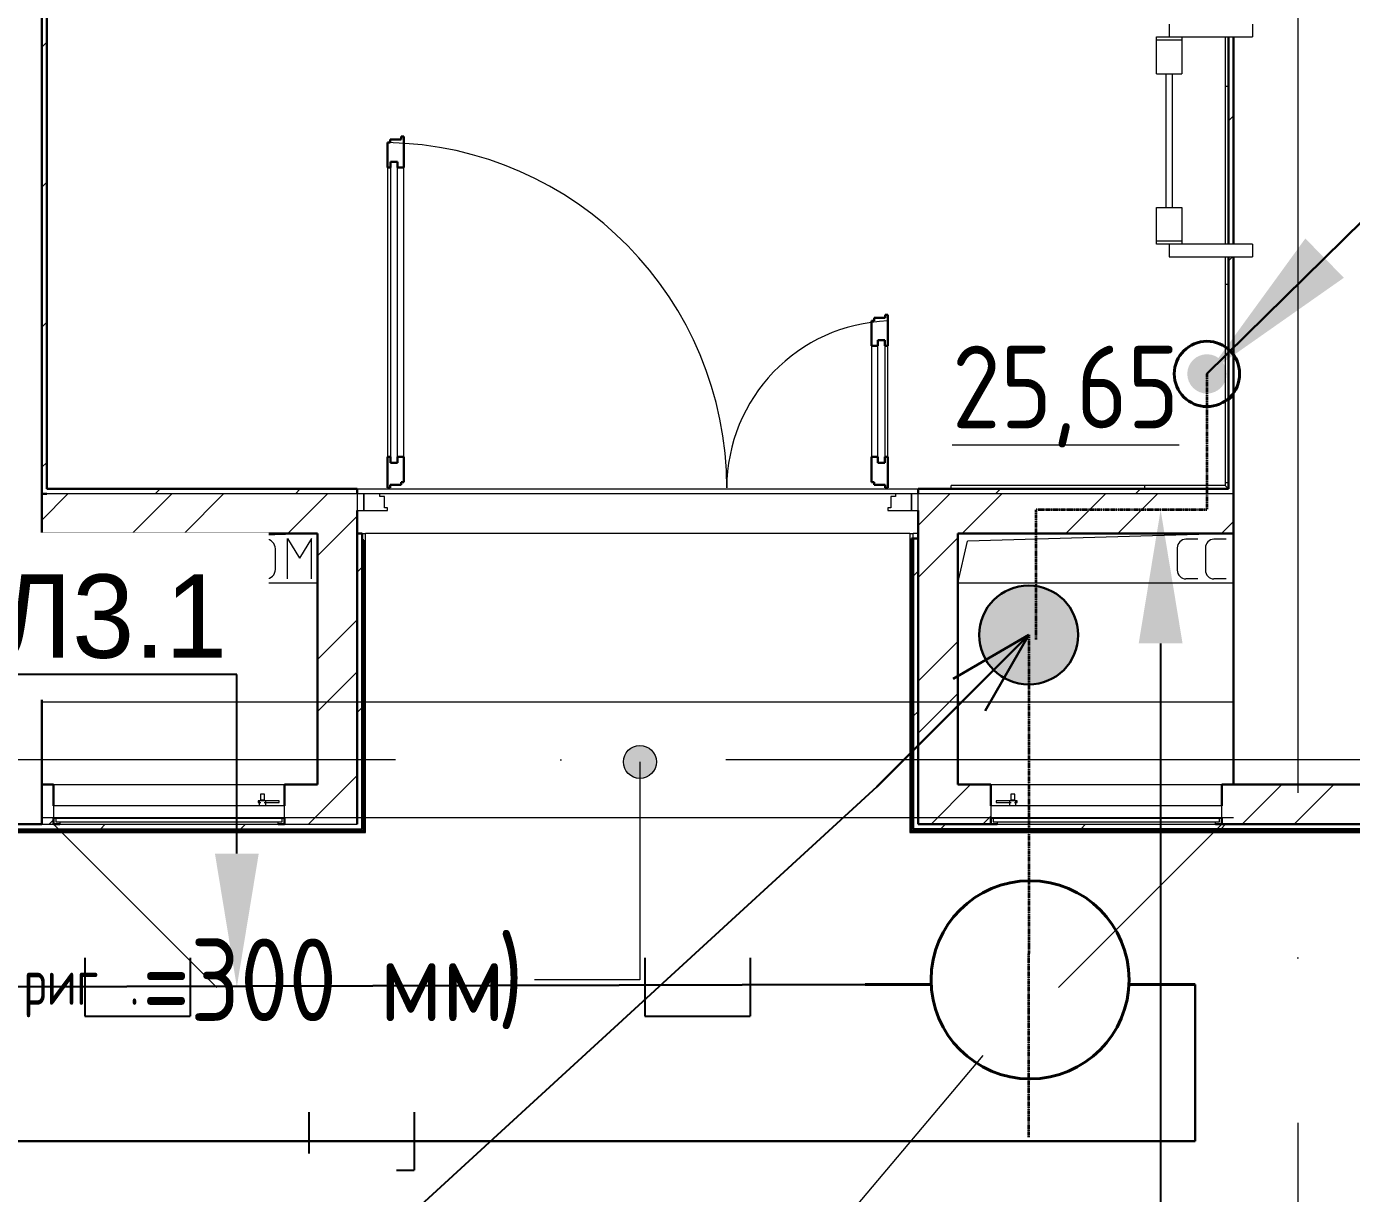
# Model space of a CAD drawing. Header units: millimetres. Extents: x -259793 to 503324, y -44556 to 93494.
# Drawn here: x 287894 to 291908, y -10477 to -6943 of the extents above; entities that cross this region are included whole.
import ezdxf
from ezdxf import colors
from ezdxf.entities.mleader import LeaderData, LeaderLine
from ezdxf.math import Vec2, Vec3

# ---------------------------------------------------------------- set-up
doc = ezdxf.new("R2010")
doc.units = ezdxf.units.MM
for name, pattern in [('ADSK_Линия сетки', [25, 20, -2.5, 0, -2.5]), ('ADSK_Сверху', [450, 300, -150]), ('фантом2', [31.75, 15.875, -3.175, 3.175, -3.175, 3.175, -3.175])]:
    doc.linetypes.add(name, pattern=pattern)
for name, color, linetype in [('PDF _06 ТВ кабель эфирный', 5, 'Continuous'), ('кабель коаксиал', 7, 'Continuous'), ('Радиофикация', 7, 'Continuous')]:
    doc.layers.add(name, color=color, linetype=linetype)
for name, color, linetype, lineweight in [('Provodka', 151, 'Continuous', 30), ('RC-Выноски', 7, 'Continuous', 0), ('Аннотация', 7, 'Continuous', 18), ('Двери', 252, 'Continuous', 9), ('Линии', 7, 'Continuous', 9), ('лс', 5, 'Continuous', 30), ('Марки помещений', 252, 'Continuous', 20), ('Оборудование', 8, 'Continuous', 18), ('Ограждение', 252, 'Continuous', 9), ('Оси', 252, 'Continuous', 9), ('Перекрытие', 252, 'Continuous', 18), ('Стены внутренние', 7, 'Continuous', 18), ('Стены наружные', 7, 'Continuous', 18), ('Стены штриховка', 7, 'Continuous', 9)]:
    doc.layers.add(name, color=color, linetype=linetype, lineweight=lineweight)
doc.layers.add('Двери открывание', color=7, linetype='Continuous', lineweight=9, true_color=0xc0c0c0)
doc.styles.add('GOST Common_2', font='', dxfattribs={"width": 0.9, "height": 250})
doc.styles.add('GOST Common_3', font='', dxfattribs={"height": 3.5})
doc.styles.add('Mipgost_5', font='', dxfattribs={"height": 250})
doc.styles.get('GOST Common_2').set_extended_font_data('GOST type B')
doc.styles.get('GOST Common_3').set_extended_font_data('GOST 2.304 type A')
doc.styles.get('Mipgost_5').set_extended_font_data('Mipgost')

# ---------------------------------------------------------------- blocks, each defined once
blk = doc.blocks.new('_None')
blk = doc.blocks.new('3 этаж')
at = {"layer": 'Аннотация', "lineweight": 9, "true_color": 0x636466}
h = blk.add_hatch(color=251, dxfattribs=at)
edge = h.paths.add_edge_path()
edge.add_arc((289752.6, -9170.2), 50, 0, 360)
at = {"color": 251, "lineweight": 18, "true_color": 0x636466}
for p, q in [((287940.8, -8628.4), (287970.4, -8503.4)), ((288775.8, -8478.4), (287970.4, -8503.4)), ((288491.8, -8495.7), (288528.3, -8495.7)), ((288684.8, -8493.1), (288721.3, -8553.1)), ((288684.8, -8615.7), (288684.8, -8493.1)), ((288757.9, -8493.1), (288721.3, -8553.1)), ((288757.9, -8615.7), (288757.9, -8493.1)), ((290715.8, -8628.4), (290744.7, -8501.3)), ((291550.8, -8478.4), (290744.7, -8501.3)), ((291443.3, -8495.7), (291406.8, -8495.7)), ((291528.3, -8495.7), (291491.8, -8495.7)), ((288517.9, -8547.9), (288554.4, -8547.9)), ((288554.4, -8521.8), (288554.4, -8589.6)), ((288590.9, -8587), (288590.9, -8524.4)), ((288648.3, -8587), (288648.3, -8524.4)), ((291380.7, -8521.8), (291380.7, -8589.6)), ((291465.7, -8521.8), (291465.7, -8589.6)), ((288775.8, -8628.4), (287940.8, -8628.4)), ((288491.8, -8615.7), (288528.3, -8615.7)), ((291550.8, -8628.4), (290715.8, -8628.4)), ((291443.3, -8615.7), (291406.8, -8615.7)), ((291528.3, -8615.7), (291491.8, -8615.7))]:
    blk.add_line(p, q, dxfattribs=at)
for centre, radius, start, end in [((288528.3, -8521.8), 26.1, 0, 90), ((288619.6, -8524.4), 28.7, 0, 180), ((291406.8, -8521.8), 26.1, 90, 180), ((291491.8, -8521.8), 26.1, 90, 180), ((288528.3, -8589.6), 26.1, 270, 0), ((288619.6, -8587), 28.7, 180, 0), ((291406.8, -8589.6), 26.1, 180, 270), ((291491.8, -8589.6), 26.1, 180, 270)]:
    blk.add_arc(centre, radius, start, end, dxfattribs=at)
at = {"layer": 'Аннотация', "color": 251, "lineweight": 9, "true_color": 0x636466}
for p, q in [((289752.6, -9170.2), (289752.6, -9830.1)), ((289439.8, -9830.1), (289433.5, -9830.1)), ((289752.6, -9830.1), (289439.8, -9830.1))]:
    blk.add_line(p, q, dxfattribs=at)
blk.add_circle((289752.6, -9170.2), 50, dxfattribs=at)
at = {"layer": 'Двери', "color": 251, "lineweight": 30, "true_color": 0x636466}
for p, q in [((288995.8, -7294.4), (288987.8, -7294.4)), ((288987.8, -7294.4), (288987.8, -7370.4)), ((289029.8, -7285.4), (288995.8, -7285.4)), ((288995.8, -7285.4), (288995.8, -7294.4)), ((289037.8, -7276.4), (289029.8, -7276.4)), ((289029.8, -7276.4), (289029.8, -7285.4)), ((289037.8, -7370.4), (289037.8, -7276.4)), ((288996.8, -7370.4), (288987.8, -7370.4)), ((288996.8, -7352.4), (288996.8, -7370.4)), ((289017.8, -7352.4), (288996.8, -7352.4)), ((289017.8, -7370.4), (289017.8, -7352.4)), ((289037.8, -7370.4), (289017.8, -7370.4)), ((290495.8, -7825.4), (290461.8, -7825.4)), ((290461.8, -7825.4), (290461.8, -7834.4)), ((290503.8, -7816.4), (290495.8, -7816.4)), ((290495.8, -7816.4), (290495.8, -7825.4)), ((290503.8, -7910.4), (290503.8, -7816.4)), ((290461.8, -7834.4), (290453.8, -7834.4)), ((290453.8, -7834.4), (290453.8, -7910.4)), ((290473.8, -7910.4), (290473.8, -7892.4)), ((290473.8, -7892.4), (290494.8, -7892.4)), ((290494.8, -7892.4), (290494.8, -7910.4)), ((290453.8, -7910.4), (290473.8, -7910.4)), ((290494.8, -7910.4), (290503.8, -7910.4)), ((288987.8, -8246.4), (288987.8, -8340.4)), ((288996.8, -8246.4), (288987.8, -8246.4)), ((288996.8, -8264.4), (288996.8, -8246.4)), ((289017.8, -8264.4), (288996.8, -8264.4)), ((289017.8, -8246.4), (289017.8, -8264.4)), ((289037.8, -8246.4), (289017.8, -8246.4)), ((289037.8, -8322.4), (289037.8, -8246.4)), ((290453.8, -8246.4), (290453.8, -8322.4)), ((290453.8, -8246.4), (290473.8, -8246.4)), ((290473.8, -8246.4), (290473.8, -8264.4)), ((290473.8, -8264.4), (290494.8, -8264.4)), ((290494.8, -8246.4), (290503.8, -8246.4)), ((290494.8, -8264.4), (290494.8, -8246.4)), ((290503.8, -8340.4), (290503.8, -8246.4)), ((288987.8, -8340.4), (288995.8, -8340.4)), ((288995.8, -8340.4), (288995.8, -8331.4)), ((288995.8, -8331.4), (289029.8, -8331.4)), ((289029.8, -8331.4), (289029.8, -8322.4)), ((289029.8, -8322.4), (289037.8, -8322.4)), ((290453.8, -8322.4), (290461.8, -8322.4)), ((290461.8, -8322.4), (290461.8, -8331.4)), ((290461.8, -8331.4), (290495.8, -8331.4)), ((290495.8, -8331.4), (290495.8, -8340.4)), ((290495.8, -8340.4), (290503.8, -8340.4))]:
    blk.add_line(p, q, dxfattribs=at)
at = {"layer": 'Двери', "color": 251, "true_color": 0x636466}
for p, q in [((288987.8, -7370.4), (288987.8, -8246.4)), ((288996.8, -7352.4), (288996.8, -8264.4)), ((289017.8, -7352.4), (288996.8, -7352.4)), ((289017.8, -8264.4), (289017.8, -7352.4)), ((289037.8, -8246.4), (289037.8, -7370.4)), ((290473.8, -8264.4), (290473.8, -7892.4)), ((290473.8, -7892.4), (290494.8, -7892.4)), ((290494.8, -7892.4), (290494.8, -8264.4)), ((290453.8, -7910.4), (290453.8, -8246.4)), ((290503.8, -8246.4), (290503.8, -7910.4)), ((288996.8, -8264.4), (289017.8, -8264.4)), ((290494.8, -8264.4), (290473.8, -8264.4)), ((288895.8, -8358.4), (288895.8, -8408.4)), ((288915.8, -8358.4), (288895.8, -8358.4)), ((288915.8, -8408.4), (288915.8, -8358.4)), ((288964.8, -8358.4), (288915.8, -8358.4)), ((288915.8, -8358.4), (288915.8, -8408.4)), ((288964.8, -8366.4), (288964.8, -8358.4)), ((288978.8, -8366.4), (288964.8, -8366.4)), ((288978.8, -8400.4), (288978.8, -8366.4)), ((290526.8, -8366.4), (290512.8, -8366.4)), ((290512.8, -8366.4), (290512.8, -8400.4)), ((290526.8, -8358.4), (290526.8, -8366.4)), ((290575.8, -8358.4), (290526.8, -8358.4)), ((290595.8, -8358.4), (290575.8, -8358.4)), ((290575.8, -8358.4), (290575.8, -8408.4)), ((290575.8, -8408.4), (290575.8, -8358.4)), ((290595.8, -8408.4), (290595.8, -8358.4)), ((288895.8, -8408.4), (288915.8, -8408.4)), ((288915.8, -8408.4), (288987.8, -8408.4)), ((288987.8, -8400.4), (288978.8, -8400.4)), ((288987.8, -8408.4), (288987.8, -8400.4)), ((290512.8, -8400.4), (290503.8, -8400.4)), ((290503.8, -8400.4), (290503.8, -8408.4)), ((290503.8, -8408.4), (290575.8, -8408.4)), ((290575.8, -8408.4), (290595.8, -8408.4))]:
    blk.add_line(p, q, dxfattribs=at)
at = {"layer": 'Двери открывание', "color": 251, "true_color": 0x636466}
for centre, radius, start, end in [((288969.8, -8340.4), 1046, 0, 89.014), ((290521.8, -8340.4), 506, 92.0386, 180)]:
    blk.add_arc(centre, radius, start, end, dxfattribs=at)
at = {"layer": 'Линии', "color": 251, "linetype": 'ADSK_Сверху', "ltscale": 200, "true_color": 0x636466}
for p, q in [((287940.8, -8988.4), (291550.8, -8988.4)), ((287940.8, -9338.4), (291550.8, -9338.4))]:
    blk.add_line(p, q, dxfattribs=at)
at = {"layer": 'Оборудование', "color": 251, "true_color": 0x636466}
for p, q in [((291355.8, -6936.2), (291355.8, -6974.3)), ((291608.5, -6936.2), (291608.5, -6974.3)), ((291317.7, -6984.3), (291317.7, -6974.3)), ((291317.7, -6974.3), (291393.9, -6974.3)), ((291317.7, -7085.9), (291317.7, -6984.3)), ((291393.9, -6984.3), (291317.7, -6984.3)), ((291393.9, -6974.3), (291608.5, -6974.3)), ((291393.9, -6974.3), (291393.9, -6984.3)), ((291393.9, -6984.3), (291393.9, -7085.9)), ((291317.7, -7085.9), (291393.9, -7085.9)), ((291345.8, -7085.9), (291345.8, -7490.9)), ((291365.8, -7490.9), (291365.8, -7085.9)), ((291317.7, -7592.5), (291317.7, -7490.9)), ((291317.7, -7490.9), (291393.9, -7490.9)), ((291393.9, -7490.9), (291393.9, -7592.5)), ((291317.7, -7602.5), (291317.7, -7592.5)), ((291317.7, -7592.5), (291393.9, -7592.5)), ((291393.9, -7602.5), (291317.7, -7602.5)), ((291355.8, -7602.5), (291355.8, -7640.6)), ((291393.9, -7592.5), (291393.9, -7602.5)), ((291608.5, -7602.5), (291393.9, -7602.5)), ((291608.5, -7602.5), (291608.5, -7640.6)), ((291355.8, -7640.6), (291608.5, -7640.6)), ((288603.2, -9268.1), (288603.2, -9285.6)), ((288615.4, -9268.1), (288603.2, -9268.1)), ((288615.4, -9285.6), (288615.4, -9268.1)), ((290876.2, -9268.1), (290876.2, -9285.6)), ((290888.4, -9268.1), (290876.2, -9268.1)), ((290888.4, -9285.6), (290888.4, -9268.1)), ((287975.8, -9303.4), (287975.8, -9339.8)), ((288675.8, -9303.4), (287975.8, -9303.4)), ((288604.5, -9288.1), (288596.2, -9288.1)), ((288596.2, -9288.1), (288596.2, -9293.1)), ((288596.2, -9293.1), (288604.5, -9293.1)), ((288599.6, -9287.5), (288599.6, -9303.4)), ((288618.9, -9287.5), (288599.6, -9287.5)), ((288603.2, -9285.6), (288601.2, -9287.5)), ((288615.4, -9285.6), (288603.2, -9285.6)), ((288659.9, -9288.1), (288614.1, -9288.1)), ((288614.1, -9293.1), (288659.9, -9293.1)), ((288617.3, -9287.5), (288615.4, -9285.6)), ((288618.9, -9303.4), (288618.9, -9287.5)), ((288659.9, -9293.1), (288659.9, -9288.1)), ((288675.8, -9339.8), (288675.8, -9303.4)), ((290815.8, -9303.4), (290815.8, -9339.8)), ((291515.8, -9303.4), (290815.8, -9303.4)), ((290831.6, -9288.1), (290831.6, -9293.1)), ((290877.5, -9288.1), (290831.6, -9288.1)), ((290831.6, -9293.1), (290877.5, -9293.1)), ((290872.6, -9287.5), (290872.6, -9303.4)), ((290891.9, -9287.5), (290872.6, -9287.5)), ((290876.2, -9285.6), (290874.2, -9287.5)), ((290888.4, -9285.6), (290876.2, -9285.6)), ((290895.4, -9288.1), (290887.1, -9288.1)), ((290887.1, -9293.1), (290895.4, -9293.1)), ((290890.3, -9287.5), (290888.4, -9285.6)), ((290891.9, -9303.4), (290891.9, -9287.5)), ((290895.4, -9293.1), (290895.4, -9288.1)), ((291515.8, -9339.8), (291515.8, -9303.4)), ((287976.7, -9340.7), (288674.9, -9340.7)), ((287982.8, -9340.7), (287982.8, -9350.5)), ((287983.7, -9351.4), (288667.8, -9351.4)), ((288668.8, -9350.5), (288668.8, -9340.7)), ((290816.7, -9340.7), (291514.9, -9340.7)), ((290822.8, -9340.7), (290822.8, -9350.5)), ((290823.7, -9351.4), (291507.8, -9351.4)), ((291508.8, -9350.5), (291508.8, -9340.7)), ((287975.8, -9358.4), (288470.8, -9853.4)), ((287994.8, -9353), (287994.8, -9358.4)), ((287994.8, -9358.4), (288656.8, -9358.4)), ((288656.8, -9358.4), (288656.8, -9353)), ((290834.8, -9353), (290834.8, -9358.4)), ((290834.8, -9358.4), (291496.8, -9358.4)), ((291515.8, -9358.4), (291020.8, -9853.4)), ((291496.8, -9358.4), (291496.8, -9353))]:
    blk.add_line(p, q, dxfattribs=at)
for points, knots in [([(287975.8, -9339.8), (287975.8, -9339.9), (287975.8, -9340.1), (287975.9, -9340.3), (287976, -9340.5), (287976.2, -9340.6), (287976.3, -9340.7), (287976.5, -9340.7), (287976.6, -9340.7), (287976.7, -9340.7)], [-1, -1, -1, -1, -0.833333, -0.666667, -0.5, -0.333333, -0.25, -0.166667, 0, 0, 0, 0]), ([(287982.8, -9350.5), (287982.8, -9350.6), (287982.8, -9350.7), (287982.9, -9351), (287983, -9351.1), (287983.1, -9351.2), (287983.3, -9351.3), (287983.4, -9351.4), (287983.5, -9351.4), (287983.7, -9351.4), (287983.7, -9351.4)], [-1, -1, -1, -1, -0.833333, -0.666667, -0.541667, -0.416667, -0.333333, -0.25, -0.166667, 0, 0, 0, 0]), ([(287993.2, -9351.4), (287993.4, -9351.4), (287993.6, -9351.5), (287993.8, -9351.6), (287994, -9351.6), (287994.2, -9351.8), (287994.3, -9351.9), (287994.5, -9352), (287994.6, -9352.2), (287994.7, -9352.4), (287994.8, -9352.6), (287994.8, -9352.8), (287994.8, -9353)], [-1, -1, -1, -1, -0.833333, -0.75, -0.666667, -0.583333, -0.5, -0.416667, -0.333333, -0.25, -0.166667, 0, 0, 0, 0]), ([(288656.8, -9353), (288656.8, -9352.8), (288656.8, -9352.6), (288656.9, -9352.4), (288657, -9352.2), (288657.1, -9352), (288657.2, -9351.9), (288657.4, -9351.8), (288657.5, -9351.6), (288657.7, -9351.6), (288658, -9351.5), (288658.2, -9351.4), (288658.3, -9351.4)], [0, 0, 0, 0, 0.166667, 0.25, 0.333333, 0.416667, 0.5, 0.583333, 0.666667, 0.75, 0.833333, 1, 1, 1, 1]), ([(288667.8, -9351.4), (288667.9, -9351.4), (288668, -9351.4), (288668.2, -9351.4), (288668.3, -9351.3), (288668.4, -9351.2), (288668.5, -9351.1), (288668.7, -9351), (288668.8, -9350.7), (288668.8, -9350.6), (288668.8, -9350.5)], [0, 0, 0, 0, 0.166667, 0.25, 0.333333, 0.416667, 0.541667, 0.666667, 0.833333, 1, 1, 1, 1]), ([(288674.9, -9340.7), (288674.9, -9340.7), (288675.1, -9340.7), (288675.2, -9340.7), (288675.4, -9340.6), (288675.5, -9340.5), (288675.7, -9340.3), (288675.8, -9340.1), (288675.8, -9339.9), (288675.8, -9339.8)], [0, 0, 0, 0, 0.166667, 0.25, 0.333333, 0.5, 0.666667, 0.833333, 1, 1, 1, 1]), ([(290815.8, -9339.8), (290815.8, -9339.9), (290815.8, -9340.1), (290815.9, -9340.3), (290816, -9340.4), (290816.1, -9340.6), (290816.3, -9340.7), (290816.5, -9340.7), (290816.6, -9340.7), (290816.7, -9340.7)], [0, 0, 0, 0, 0.166667, 0.333333, 0.458333, 0.583333, 0.708333, 0.833333, 1, 1, 1, 1]), ([(290822.8, -9350.5), (290822.8, -9350.6), (290822.8, -9350.7), (290822.9, -9351), (290823, -9351.1), (290823.1, -9351.2), (290823.3, -9351.3), (290823.4, -9351.4), (290823.5, -9351.4), (290823.6, -9351.4), (290823.7, -9351.4)], [0, 0, 0, 0, 0.166667, 0.333333, 0.458333, 0.583333, 0.666667, 0.75, 0.833333, 1, 1, 1, 1]), ([(290833.2, -9351.4), (290833.4, -9351.4), (290833.6, -9351.5), (290833.8, -9351.6), (290834, -9351.6), (290834.2, -9351.8), (290834.3, -9351.9), (290834.5, -9352), (290834.6, -9352.2), (290834.7, -9352.4), (290834.8, -9352.6), (290834.8, -9352.8), (290834.8, -9353)], [0, 0, 0, 0, 0.166667, 0.25, 0.333333, 0.416667, 0.5, 0.583333, 0.666667, 0.75, 0.833333, 1, 1, 1, 1]), ([(291496.8, -9353), (291496.8, -9352.8), (291496.8, -9352.6), (291496.9, -9352.4), (291497, -9352.2), (291497.1, -9352), (291497.2, -9351.9), (291497.4, -9351.8), (291497.5, -9351.6), (291497.7, -9351.6), (291498, -9351.5), (291498.2, -9351.4), (291498.3, -9351.4)], [-1, -1, -1, -1, -0.833333, -0.75, -0.666667, -0.583333, -0.5, -0.416667, -0.333333, -0.25, -0.166667, 0, 0, 0, 0]), ([(291507.8, -9351.4), (291507.9, -9351.4), (291508, -9351.4), (291508.2, -9351.4), (291508.3, -9351.3), (291508.4, -9351.2), (291508.5, -9351.1), (291508.7, -9351), (291508.8, -9350.7), (291508.8, -9350.6), (291508.8, -9350.5)], [-1, -1, -1, -1, -0.833333, -0.75, -0.666667, -0.583333, -0.458333, -0.333333, -0.166667, 0, 0, 0, 0]), ([(291514.9, -9340.7), (291514.9, -9340.7), (291515.1, -9340.7), (291515.3, -9340.7), (291515.4, -9340.6), (291515.6, -9340.4), (291515.7, -9340.3), (291515.8, -9340.1), (291515.8, -9339.9), (291515.8, -9339.8)], [-1, -1, -1, -1, -0.833333, -0.75, -0.583333, -0.458333, -0.333333, -0.166667, 0, 0, 0, 0])]:
    blk.add_open_spline(points, degree=3, knots=knots, dxfattribs=at)
at = {"layer": 'Ограждение', "color": 251, "true_color": 0x636466}
for p, q in [((291525.8, -6974.3), (291525.8, -7602.7)), ((291525.8, -7640.6), (291525.8, -8333.4)), ((290695.8, -8343.4), (290695.8, -8333.4)), ((291525.8, -8333.4), (290695.8, -8333.4)), ((291525.8, -8333.4), (291535.8, -8343.4)), ((288910.8, -8478.4), (288920.8, -8478.4)), ((288920.8, -9383.4), (288920.8, -8478.4)), ((290570.8, -8478.4), (290580.8, -8478.4)), ((290570.8, -8478.4), (290570.8, -9383.4)), ((290580.8, -8493.4), (290580.8, -8478.4)), ((286550.8, -9383.4), (288920.8, -9383.4)), ((288920.8, -9383.4), (288915.8, -9378.4)), ((290570.8, -9383.4), (290575.8, -9378.4)), ((290570.8, -9383.4), (292712.2, -9383.4))]:
    blk.add_line(p, q, dxfattribs=at)
at = {"layer": 'Ограждение', "color": 251, "linetype": 'Continuous', "true_color": 0x636466}
for p, q in [((291525.8, -7123.7), (291535.8, -7123.7)), ((291525.8, -7723.7), (291535.8, -7723.7)), ((291281.8, -8343.4), (291281.8, -8333.4)), ((291525.8, -8323.7), (291535.8, -8323.7))]:
    blk.add_line(p, q, dxfattribs=at)
at = {"layer": 'Оси', "color": 251, "linetype": 'ADSK_Линия сетки', "ltscale": 200, "true_color": 0x636466}
for p, q in [((291745.8, -263.4), (291745.8, -31389.6)), ((314013.1, -9163.4), (237073.5, -9163.4))]:
    blk.add_line(p, q, dxfattribs=at)
at = {"layer": 'Перекрытие', "color": 251, "true_color": 0x636466}
for p, q in [((288775.8, -8628.4), (287940.8, -8628.4)), ((291550.8, -8628.4), (290715.8, -8628.4))]:
    blk.add_line(p, q, dxfattribs=at)
at = {"layer": 'Стены внутренние', "color": 251, "lineweight": 30, "true_color": 0x636466}
for p, q in [((291550.8, -6974.3), (291550.8, -7602.7)), ((287940.8, -9358.4), (287940.8, -8478.4)), ((291550.8, -8478.4), (291550.8, -9238.4)), ((291550.8, -9238.4), (291940.8, -9238.4))]:
    blk.add_line(p, q, dxfattribs=at)
at = {"layer": 'Стены наружные', "color": 251, "lineweight": 30, "true_color": 0x636466}
for p, q in [((287940.8, -8478.4), (287940.8, -1163.4)), ((287955.8, -8343.4), (287955.8, -1178.4)), ((291535.8, -7602.7), (291535.8, -6974.3)), ((291535.8, -8343.4), (291535.8, -7640.6)), ((291550.8, -8478.4), (291550.8, -7640.6)), ((288895.8, -8343.4), (287955.8, -8343.4)), ((288895.8, -8358.4), (288895.8, -8343.4)), ((291535.8, -8343.4), (290595.8, -8343.4)), ((290595.8, -8343.4), (290595.8, -8358.4)), ((287955.8, -8358.4), (287940.8, -8358.4)), ((288895.8, -8408.4), (288895.8, -9358.4)), ((290595.8, -9358.4), (290595.8, -8408.4)), ((287940.8, -8478.4), (288775.8, -8478.4)), ((288775.8, -8478.4), (288775.8, -9238.4)), ((288910.8, -8478.4), (288895.8, -8478.4)), ((288910.8, -8478.4), (288910.8, -9373.4)), ((288915.8, -8498.4), (288910.8, -8498.4)), ((288915.8, -9378.4), (288915.8, -8498.4)), ((290595.8, -8493.4), (290575.8, -8493.4)), ((290575.8, -8493.4), (290575.8, -9378.4)), ((290580.8, -8493.4), (290580.8, -9373.4)), ((290715.8, -8478.4), (291550.8, -8478.4)), ((290715.8, -9238.4), (290715.8, -8478.4)), ((287975.8, -9238.4), (287940.8, -9238.4)), ((287940.8, -9238.4), (287940.8, -9358.4)), ((287975.8, -9303.4), (287975.8, -9238.4)), ((288775.8, -9238.4), (288675.8, -9238.4)), ((288675.8, -9238.4), (288675.8, -9303.4)), ((290815.8, -9238.4), (290715.8, -9238.4)), ((290815.8, -9303.4), (290815.8, -9238.4)), ((291550.8, -9238.4), (291515.8, -9238.4)), ((291515.8, -9238.4), (291515.8, -9303.4)), ((287975.8, -9358.4), (287975.8, -9340.1)), ((288675.8, -9340.1), (288675.8, -9358.4)), ((290815.8, -9358.4), (290815.8, -9340.1)), ((291515.8, -9340.1), (291515.8, -9358.4)), ((286540.8, -9378.4), (288915.8, -9378.4)), ((287940.8, -9358.4), (287550.8, -9358.4)), ((287994.8, -9358.4), (287975.8, -9358.4)), ((288675.8, -9358.4), (288656.8, -9358.4)), ((290575.8, -9378.4), (293638.8, -9378.4)), ((290580.8, -9373.4), (294545.8, -9373.4)), ((290834.8, -9358.4), (290595.8, -9358.4)), ((292700.8, -9358.4), (291496.8, -9358.4))]:
    blk.add_line(p, q, dxfattribs=at)
at = {"layer": 'Стены наружные', "color": 251, "linetype": 'Continuous', "lineweight": 9, "true_color": 0x636466}
for p, q in [((287940.8, -7005.1), (287955.8, -6990.1)), ((291535.8, -7228.5), (291550.8, -7213.5)), ((287940.8, -7429.4), (287955.8, -7414.4)), ((291535.8, -7652.7), (291547.9, -7640.6)), ((287940.8, -7853.6), (287955.8, -7838.6)), ((291535.8, -8077), (291550.8, -8062)), ((287940.8, -8277.9), (287955.8, -8262.9)), ((288284.5, -8358.4), (288299.5, -8343.4)), ((288708.8, -8358.4), (288723.8, -8343.4)), ((290830.1, -8358.4), (290845.1, -8343.4)), ((291254.3, -8358.4), (291269.3, -8343.4)), ((287940.8, -8437.7), (288020, -8358.4)), ((288214.3, -8478.4), (288334.3, -8358.4)), ((288371.5, -8478.4), (288491.5, -8358.4)), ((288685.8, -8478.4), (288805.8, -8358.4)), ((290595.8, -8454.3), (290691.7, -8358.4)), ((290728.8, -8478.4), (290848.8, -8358.4)), ((291043.1, -8478.4), (291163.1, -8358.4)), ((291200.3, -8478.4), (291320.3, -8358.4)), ((288775.8, -8545.6), (288895.8, -8425.6)), ((291514.6, -8478.4), (291550.8, -8442.3)), ((288910.8, -8510), (288915.8, -8505)), ((290595.8, -8611.5), (290715.8, -8491.5)), ((290575.8, -8542), (290580.8, -8537)), ((288895.8, -8595.7), (288910.8, -8580.7)), ((288910.8, -8580.7), (288915.8, -8575.7)), ((290575.8, -8612.7), (290580.8, -8607.7)), ((290580.8, -8607.7), (290595.8, -8592.7)), ((288910.8, -8651.4), (288915.8, -8646.4)), ((290575.8, -8683.5), (290580.8, -8678.5)), ((288775.8, -8859.9), (288895.8, -8739.9)), ((288910.8, -8722.1), (288915.8, -8717.1)), ((290575.8, -8754.2), (290580.8, -8749.2)), ((288910.8, -8792.8), (288915.8, -8787.8)), ((290575.8, -8824.9), (290580.8, -8819.9)), ((290595.8, -8925.8), (290715.8, -8805.8)), ((288910.8, -8863.5), (288915.8, -8858.5)), ((288775.8, -9017.1), (288895.8, -8897.1)), ((290575.8, -8895.6), (290580.8, -8890.6)), ((288910.8, -8934.2), (288915.8, -8929.2)), ((290575.8, -8966.3), (290580.8, -8961.3)), ((290595.8, -9082.9), (290715.8, -8962.9)), ((288895.8, -9020), (288910.8, -9005)), ((288910.8, -9005), (288915.8, -9000)), ((290580.8, -9032), (290595.8, -9017)), ((288910.8, -9075.7), (288915.8, -9070.7)), ((290575.8, -9037), (290580.8, -9032)), ((290575.8, -9107.7), (290580.8, -9102.7)), ((288910.8, -9146.4), (288915.8, -9141.4)), ((290575.8, -9178.4), (290580.8, -9173.4)), ((288868.7, -9238.4), (288895.8, -9211.4)), ((288910.8, -9217.1), (288915.8, -9212.1)), ((288748.7, -9358.4), (288868.7, -9238.4)), ((290575.8, -9249.1), (290580.8, -9244.1)), ((290634.6, -9358.4), (290754.6, -9238.4)), ((291577.5, -9358.4), (291697.5, -9238.4)), ((291734.7, -9358.4), (291854.7, -9238.4)), ((288910.8, -9287.8), (288915.8, -9282.8)), ((287963, -9358.4), (287975.8, -9345.6)), ((290575.8, -9319.8), (290580.8, -9314.8)), ((290791.7, -9358.4), (290815.8, -9334.4)), ((287900.9, -9378.4), (287905.9, -9373.4)), ((287971.6, -9378.4), (287976.6, -9373.4)), ((288042.3, -9378.4), (288047.3, -9373.4)), ((288113, -9378.4), (288118, -9373.4)), ((288118, -9373.4), (288133, -9358.4)), ((288183.7, -9378.4), (288188.7, -9373.4)), ((288254.4, -9378.4), (288259.4, -9373.4)), ((288325.2, -9378.4), (288330.2, -9373.4)), ((288395.9, -9378.4), (288400.9, -9373.4)), ((288466.6, -9378.4), (288471.6, -9373.4)), ((288537.3, -9378.4), (288542.3, -9373.4)), ((288542.3, -9373.4), (288557.3, -9358.4)), ((288608, -9378.4), (288613, -9373.4)), ((288678.7, -9378.4), (288683.7, -9373.4)), ((288749.4, -9378.4), (288754.4, -9373.4)), ((288820.1, -9378.4), (288825.1, -9373.4)), ((288890.8, -9378.4), (288895.8, -9373.4)), ((288910.8, -9358.5), (288915.8, -9353.5)), ((290587.9, -9378.4), (290592.9, -9373.4)), ((290658.6, -9378.4), (290663.6, -9373.4)), ((290663.6, -9373.4), (290678.6, -9358.4)), ((290729.3, -9378.4), (290734.3, -9373.4)), ((290800, -9378.4), (290805, -9373.4)), ((290870.7, -9378.4), (290875.7, -9373.4)), ((290941.4, -9378.4), (290946.4, -9373.4)), ((291012.2, -9378.4), (291017.2, -9373.4)), ((291082.9, -9378.4), (291087.9, -9373.4)), ((291087.9, -9373.4), (291102.9, -9358.4)), ((291153.6, -9378.4), (291158.6, -9373.4)), ((291224.3, -9378.4), (291229.3, -9373.4)), ((291295, -9378.4), (291300, -9373.4)), ((291365.7, -9378.4), (291370.7, -9373.4)), ((291436.4, -9378.4), (291441.4, -9373.4)), ((291507.1, -9378.4), (291512.1, -9373.4)), ((291512.1, -9373.4), (291527.1, -9358.4)), ((291577.8, -9378.4), (291582.8, -9373.4)), ((291648.6, -9378.4), (291653.6, -9373.4)), ((291719.3, -9378.4), (291724.3, -9373.4)), ((291790, -9378.4), (291795, -9373.4)), ((291860.7, -9378.4), (291865.7, -9373.4))]:
    blk.add_line(p, q, dxfattribs=at)
at = {"layer": 'Стены наружные', "color": 251, "true_color": 0x636466}
for p, q in [((288895.8, -8343.4), (290595.8, -8343.4)), ((288964.8, -8358.4), (288964.8, -8358.4)), ((290526.8, -8358.4), (288964.8, -8358.4)), ((290570.8, -8478.4), (288920.8, -8478.4)), ((290595.8, -8478.4), (290580.8, -8478.4)), ((287975.8, -9238.4), (288675.8, -9238.4)), ((290815.8, -9238.4), (291515.8, -9238.4))]:
    blk.add_line(p, q, dxfattribs=at)
at = {"layer": 'Стены штриховка', "color": 251, "true_color": 0x636466}
for p, q in [((288895.8, -8358.4), (287955.8, -8358.4)), ((291550.8, -8358.4), (290595.8, -8358.4)), ((288910.8, -9373.4), (286540.8, -9373.4)), ((287940.8, -9358.4), (287975.8, -9358.4)), ((288675.8, -9358.4), (288895.8, -9358.4))]:
    blk.add_line(p, q, dxfattribs=at)
at = {"layer": 'Аннотация', "color": 251, "true_color": 0x636466, "width": 0.9}
for s, height, style, p in [('=300', 250, 'GOST Common_2', (288244.2, -9955.1)), (')', 250, 'GOST Common_2', (289321.7, -9955.1)), ('мм', 250, 'GOST Common_2', (288964.5, -9955.1)), ('риг', 138.75, 'GOST Common_3', (287885.1, -9905.9)), ('.', 138.8, 'GOST Common_3', (288206.6, -9905.9))]:
    blk.add_text(s, height=height, dxfattribs=dict(at, style=style)).set_placement(p)
at = {"layer": 'Марки помещений', "color": 251, "true_color": 0x636466, "style": 'GOST Common_2', "width": 0.9}
blk.add_text('%%U25,65', height=250, dxfattribs=at).set_placement((290698.4, -8159.6))

msp = doc.modelspace()

# ---------------------------------------------------------------- hatches: boundary and pattern name
at = {"lineweight": 40}
h = msp.add_hatch(color=256, dxfattribs=at)
edge = h.paths.add_edge_path()
edge.add_arc((291470.42119, -7994.99224), 59.52177, 0.00000006, 360, ccw=False)
at = {"layer": 'Provodka'}
h = msp.add_hatch(color=256, dxfattribs=at)
h.paths.add_polyline_path([(291080.4723, -8785.71501, 0.1989123674), (291036.53832, -8679.64899), (290930.4723, -8785.71501), (290855.4723, -8915.61882, 0.5773502692)])
h.paths.add_polyline_path([(290930.4723, -8785.71501), (290824.40628, -8891.78102, 0.0655434628), (290855.4723, -8915.61882)])
h.paths.add_polyline_path([(290930.4723, -8785.71501), (290800.56849, -8860.71501, 0.0655434628), (290824.40628, -8891.78102)])
h.paths.add_polyline_path([(291036.53832, -8679.64899, 0.6681786379), (290780.4723, -8785.71501, 0.1316524976), (290800.56849, -8860.71501), (290930.4723, -8785.71501)])

# ---------------------------------------------------------------- linework, layer by layer
at = {"lineweight": 30}
msp.add_line((291470.42119, -7994.99224), (292411.03991, -7068.4953), dxfattribs=at)
at = {"color": 6, "linetype": 'фантом2', "lineweight": 35, "ltscale": 0.2}
for p, q in [((291470.42119, -7994.99224), (291470.42119, -8407.14721)), ((290952.57927, -8799.83146), (290952.57927, -8407.14721)), ((290930.4723, -8785.71501), (290930.27838, -10306.63049))]:
    msp.add_line(p, q, dxfattribs=at)
at = {"lineweight": 40}
msp.add_circle((291470.42119, -7994.99224), 99, dxfattribs=at)
msp.add_solid([(291885.34224, -7703.81366), (291470.42119, -7994.99224), (291768.47778, -7584.98405)], dxfattribs=at)
at = {"layer": 'PDF _06 ТВ кабель эфирный', "color": 0, "lineweight": 25}
for p, q in [((288071.50679, -9939.66107), (288390.15637, -9939.66107)), ((289767.70491, -9939.66107), (290086.35449, -9939.66107)), ((288749.59118, -10406.83462), (289068.24076, -10406.83462))]:
    msp.add_line(p, q, dxfattribs=at)
for points in [[(288071.50679, -9763.29278), (288071.50679, -9851.47693)], [(288390.15637, -9763.29278), (288390.15637, -9851.47693)], [(289767.70491, -9763.29278), (289767.70491, -9851.47693)], [(290086.35449, -9763.29278), (290086.35449, -9851.47693)], [(288071.50679, -9851.47693), (288071.50679, -9939.66107)], [(288390.15637, -9851.47693), (288390.15637, -9939.66107)], [(289767.70491, -9851.47693), (289767.70491, -9939.66107)], [(290086.35449, -9851.47693), (290086.35449, -9939.66107)], [(288749.59118, -10230.46633), (288749.59118, -10318.65048)], [(289068.24076, -10230.46633), (289068.24076, -10318.65048)], [(288749.59118, -10318.65048), (288749.59118, -10406.83462)], [(289068.24076, -10318.65048), (289068.24076, -10406.83462)]]:
    msp.add_lwpolyline(points, dxfattribs=at)
at = {"layer": 'Provodka', "color": 1}
for p, q in [((290470.85289, -9245.33442), (290930.4723, -8785.71501)), ((290930.4723, -8785.71501), (290701.21037, -8918.07945)), ((290930.4723, -8785.71501), (290798.10786, -9014.97694))]:
    msp.add_line(p, q, dxfattribs=at)
at = {"layer": 'Provodka'}
msp.add_circle((290930.4723, -8785.71501), 150, dxfattribs=at)
at = {"layer": 'лс', "color": 104}
for p, q in [((290435.03428, -9844.01541), (287825.4548, -9851.47693)), ((291435.0303, -9844.29298), (291435.0303, -10318.65048)), ((259881.49909, -10318.65048), (291435.0303, -10318.65048))]:
    msp.add_line(p, q, dxfattribs=at)
at = {"layer": 'Радиофикация', "color": 7, "lineweight": 9}
msp.add_line((290791.2579, -10058.91965), (288009.77821, -13356.81033), dxfattribs=at)

# ---------------------------------------------------------------- block references
msp.add_blockref('3 этаж', (0, 0))

# ---------------------------------------------------------------- next in the draw order: leaders
at = {"layer": 'RC-Выноски', "lineweight": 5}
ml = msp.add_multileader_mtext('Standard', dxfattribs=at)
ml.set_content('МЛ2 с 2 этажа\\PМЛ1 на 1 этаж ', color=256, style='Mipgost_5')
ml.set_leader_properties()
ml.set_arrow_properties(name='NONE')
ml.build(insert=Vec2(0, 0))
ml.multileader.update_dxf_attribs({"has_text_frame": 1, "text_left_attachment_type": 6, "text_right_attachment_type": 6, "dogleg_length": 2, "arrow_head_size": 404, "scale": 100})
ctx = ml.context
ctx.base_point, ctx.scale, ctx.char_height, ctx.arrow_head_size, ctx.landing_gap_size, ctx.plane_origin = Vec3(286418.87843, -10786.24733), 100, 252.5, 404, 101, Vec3(-186330.54955, -453275.61783)
ctx.left_attachment, ctx.right_attachment = 6, 6
notes = []
notes.append((ctx, [(1, (1, 1, 0), (288789.49272, -10786.24733), (-1, 0), 202, [(0, [(290470.85289, -9245.33442)], 0, [])])]))
ctx.mtext.insert, ctx.mtext.flow_direction = Vec3(286519.87843, -10483.24733), 5
ctx.mtext.has_bg_fill, ctx.mtext.bg_color, ctx.mtext.bg_scale_factor, ctx.mtext.bg_transparency, ctx.mtext.use_window_bg_color = 1, -1027028792, 1.5, 0, 1
for ctx, leaders in notes:
    for number, flags, end, landing, length, lines in leaders:
        leader = LeaderData()
        leader.index, (leader.has_last_leader_line, leader.has_dogleg_vector, leader.attachment_direction) = number, flags
        leader.last_leader_point, leader.dogleg_vector, leader.dogleg_length = Vec3(end), Vec3(landing), length
        for number, points, colour, breaks in lines:
            line = LeaderLine()
            line.index, line.vertices, line.color, line.breaks = number, Vec3.list(points), colors.encode_raw_color(colour), breaks
            leader.lines.append(line)
        ctx.leaders.append(leader)

# ---------------------------------------------------------------- next in the draw order: leaders
ml = msp.add_multileader_mtext('Standard', dxfattribs=at)
ml.set_content('МЛ1', color=256, style='Mipgost_5')
ml.set_leader_properties()
ml.build(insert=Vec2(0, 0))
ml.multileader.update_dxf_attribs({"has_text_frame": 1, "text_left_attachment_type": 6, "text_right_attachment_type": 6, "dogleg_length": 2, "arrow_head_size": 404, "scale": 100})
ctx = ml.context
ctx.base_point, ctx.scale, ctx.char_height, ctx.arrow_head_size, ctx.landing_gap_size, ctx.plane_origin = Vec3(290475.21807, -11100.89409), 100, 252.5, 404, 101, Vec3(-188268.52117, -453462.38891)
ctx.left_attachment, ctx.right_attachment = 6, 6
notes = []
notes.append((ctx, [(1, (1, 1, 0), (291330.11092, -11100.89409), (-1, 0), 202, [(0, [(291330.11092, -8407.14721)], 0, [])])]))
ctx.mtext.insert, ctx.mtext.flow_direction = Vec3(290576.21807, -10797.89409), 5
ctx.mtext.has_bg_fill, ctx.mtext.bg_color, ctx.mtext.bg_scale_factor, ctx.mtext.bg_transparency, ctx.mtext.use_window_bg_color = 1, -1027028792, 1.5, 0, 1
ml = msp.add_multileader_mtext('Standard', dxfattribs=at)
ml.set_content('АЛ3.1', color=256, style='Mipgost_5')
ml.set_leader_properties()
ml.build(insert=Vec2(0, 0))
ml.multileader.update_dxf_attribs({"has_text_frame": 1, "text_left_attachment_type": 6, "text_right_attachment_type": 6, "dogleg_length": 2, "arrow_head_size": 404, "scale": 100})
ctx = ml.context
ctx.base_point, ctx.scale, ctx.char_height, ctx.arrow_head_size, ctx.landing_gap_size, ctx.plane_origin = Vec3(287484.89938, -8905.37444), 100, 252.5, 404, 101, Vec3(-191067.12022, -453462.38891)
ctx.left_attachment, ctx.right_attachment = 6, 6
notes.append((ctx, [(1, (1, 1, 0), (288531.51188, -8905.37444), (-1, 0), 202, [(0, [(288531.51188, -9851.47693)], 0, [])])]))
ctx.mtext.insert, ctx.mtext.flow_direction = Vec3(287585.89938, -8602.37444), 5
ctx.mtext.has_bg_fill, ctx.mtext.bg_color, ctx.mtext.bg_scale_factor, ctx.mtext.bg_transparency, ctx.mtext.use_window_bg_color = 1, -1027028792, 1.5, 0, 1
for ctx, leaders in notes:
    for number, flags, end, landing, length, lines in leaders:
        leader = LeaderData()
        leader.index, (leader.has_last_leader_line, leader.has_dogleg_vector, leader.attachment_direction) = number, flags
        leader.last_leader_point, leader.dogleg_vector, leader.dogleg_length = Vec3(end), Vec3(landing), length
        for number, points, colour, breaks in lines:
            line = LeaderLine()
            line.index, line.vertices, line.color, line.breaks = number, Vec3.list(points), colors.encode_raw_color(colour), breaks
            leader.lines.append(line)
        ctx.leaders.append(leader)

# ---------------------------------------------------------------- next in the draw order: linework, layer by layer
at = {"color": 6, "linetype": 'фантом2', "lineweight": 35, "ltscale": 0.2}
msp.add_line((291470.42119, -8407.14721), (290952.57927, -8407.14721), dxfattribs=at)
at = {"layer": 'кабель коаксиал', "lineweight": 40, "ltscale": 2}
for p, q in [((290635.1168, -9844.01541), (290435.03428, -9844.01541)), ((291234.94782, -9844.1819), (291435.0303, -9844.29298))]:
    msp.add_line(p, q, dxfattribs=at)
at = {"layer": 'Оборудование', "color": 0, "lineweight": 40, "ltscale": 2}
msp.add_circle((290934.62764, -9829.94021), 300, dxfattribs=at)

doc.saveas('drawing.dxf')
